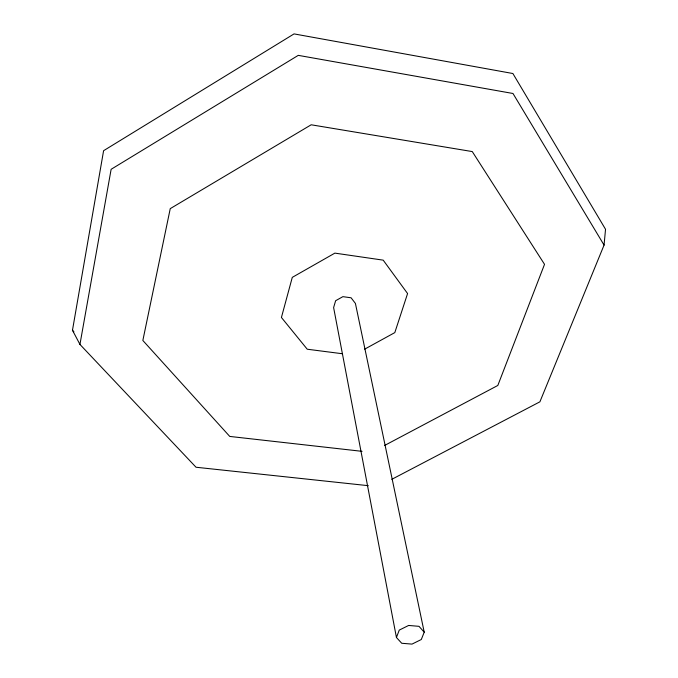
<?xml version="1.0" encoding="UTF-8"?>
<svg xmlns="http://www.w3.org/2000/svg" width="678" height="678" viewBox="0 0 678 678"><rect width="100%" height="100%" fill="white"/><g stroke="black" fill="none" stroke-linecap="round" stroke-linejoin="round"><path stroke-width="1.02" d="M391.791 479.329L539.9 401.817L604.064 245.089L605.53 229.283L512.89 73.521L294.049 33.9L103.598 150.694L72.47 330.262L79.945 344.424L196.027 467.244L368.273 485.677M79.945 344.424L111.133 169.297L298.269 55.359L512.983 93.488L604.064 245.089M396.435 637.49L399.266 630.099L408.631 625.455L418.996 626.328L424.216 632.176L421.292 639.524L412.004 644.1L401.732 643.269L396.435 637.49L333.618 307.575L335.635 300.718L342.89 296.659L351.094 297.795L355.416 303.439L424.216 632.176M364.637 349.17L394.816 332.601L407.58 293.549L383.197 260.149L334.873 253.123L292.286 277.37L281.421 317.474L307.244 349.221L342.322 353.738M384.621 445.454L497.822 385.46L544.527 264.335L472.269 151.575L311.185 124.786L170.246 208.638L142.846 340.475L229.757 436.429L362.069 451.336M72.47 330.262L73.91 331.805"/></g></svg>
